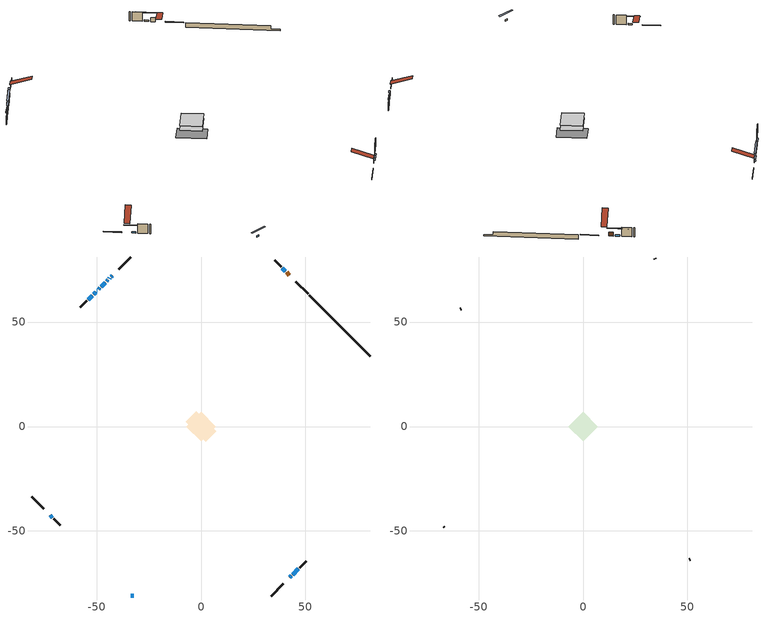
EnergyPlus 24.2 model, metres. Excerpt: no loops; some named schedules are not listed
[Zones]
conditioned space
 floor adiabatic (AdiabaticFloorConstruction): -6.99,0 0,6.99 6.99,0 0,-6.99 z3.74
 floor foundation (Slab1 construction): -7.32,2.17 -2.17,7.32 7.32,-2.17 2.17,-7.32 z-1.14
 wall outside (RimJoist1 construction): 33.62,-81.17 39.4,-75.39 / -81.17,-33.62 -75.39,-39.4 / -33.62,81.17 -39.4,75.39 / 51.25,63.54 45.47,69.32 z1.3:1.6
 wall outside (AdiabaticWallConstruction 1): 42.36,72.42 41.01,73.78 z1.3:3.33
 wall outside (AdiabaticWallConstruction): 42.51,-72.28 43.23,-71.56 / -52.11,62.68 -53.98,60.81 z1.3:2.93; -42.51,72.28 -43.01,71.78 / 40.35,74.44 39,75.79 z1.3:2.06; -43.67,71.12 -43.96,70.83 / -44.61,70.18 -45.19,69.6 z1.3:2.12; -33.62,-81.17 -32.28,-81.17 / -50.51,64.28 -51.45,63.33 z1.3:2.19; -45.84,68.94 -47.75,67.04 z1.3:2.24; -72.28,-42.51 -71.16,-43.62 z1.3:1.94; -48.4,66.38 -49.05,65.74 z1.3:1.86; -49.71,65.08 -49.85,64.93 z1.3:2.22; 43.88,-70.9 46.58,-68.21 z1.3:2.14
 wall outside (Wall1 construction): 47.24,-67.55 50.33,-64.46 / -70.51,-44.28 -67.42,-47.37 / -54.64,60.15 -57.73,57.06 / 38.35,76.44 35.26,79.53 z1.3:6.18
 wall foundation (FoundationWall1 construction): 51.91,62.88,-1.14 51.91,62.88,1.3 78.24,36.55,1.3 78.24,36.55,-0.35 81.17,33.62,-0.35 81.17,33.62,-1.14
 window (WindowConstruction 5): 42.51,-72.28 43.23,-71.56 z1.3:2.92
 window (WindowConstruction 3): -42.51,72.28 -43.01,71.78 z1.3:2.06
 window (WindowConstruction 4): -43.67,71.12 -43.95,70.83 z1.3:2.11
 window (WindowConstruction 8): -33.62,-81.17 -32.29,-81.17 z1.3:2.19
 window (WindowConstruction 9): -44.61,70.18 -45.19,69.6 z1.3:2.11
 window (WindowConstruction 10): -45.84,68.94 -47.75,67.04 z1.3:2.24
 window (WindowConstruction 11): -72.28,-42.51 -71.17,-43.62 z1.3:1.93
 window (WindowConstruction 12): 40.35,74.44 39,75.79 z1.3:2.06
 window (WindowConstruction 6): -48.4,66.38 -49.05,65.74 z1.3:1.86
 window (WindowConstruction 7): -49.71,65.08 -49.85,64.94 z1.3:2.21
 window (WindowConstruction): 43.89,-70.9 46.58,-68.21 z1.3:2.14
 window (WindowConstruction 1): -50.51,64.28 -51.45,63.33 z1.3:2.19
 window (WindowConstruction 2): -52.11,62.68 -53.98,60.81 z1.3:2.92
 door (Door): 42.36,72.43 41.01,73.78 z1.3:3.33
 ceiling adiabatic (AdiabaticFloorConstruction): 0,-6.99 6.99,0 0,6.99 -6.99,0 z3.74
attic - vented
 floor to conditioned space (Floor1 construction Reversed): -6.99,0 0,6.99 6.99,0 0,-6.99 z6.18
 wall outside (Wall2 construction): 50.99,-63.8 51.31,-63.48 / -66.76,-48.03 -66.44,-48.35 / -58.38,56.4 -58.7,56.08 / 34.6,80.19 34.28,80.51 z1.3:6.18
 roof outside (Roof1 construction): 41.85,-72.94,6.18 35.04,-66.13,9.39 33.25,-67.92,9.39 40.06,-74.73,6.18; -72.94,-41.85,6.18 -66.13,-35.04,9.39 -67.92,-33.25,9.39 -74.73,-40.06,6.18; -41.85,72.94,6.18 -35.04,66.13,9.39 -33.25,67.92,9.39 -40.06,74.73,6.18; 43.02,71.77,6.18 36.21,64.96,9.39 38,63.17,9.39 44.81,69.97,6.18
shading: 43.33,-71.45 42.4,-72.38 42.83,-72.82 43.76,-71.88 z3.07; -43.12,71.67 -42.4,72.38 -42.83,72.82 -43.55,72.1 z2.21; -44.6,70.19 -43.02,71.76 -43.45,72.19 -45.03,70.62 z3.03; -29.23,-81.17 -36.67,-81.17 -36.67,-81.78 -29.23,-81.78 z5.24; -47.34,67.44 -42.45,72.33 -42.89,72.76 -47.78,67.87 z5.16; -49.9,64.88 -43.69,71.1 -44.12,71.53 -50.34,65.31 z5.29; -68.58,-46.21 -74.87,-39.92 -75.26,-40.31 -68.96,-46.6 z5.59; 36.41,78.37 42.94,71.85 43.33,72.24 36.8,78.76 z5.72; -50.34,64.44 -47.11,67.68 -47.54,68.11 -50.77,64.87 z3.69; -51.15,63.64 -48.41,66.37 -48.85,66.8 -51.58,64.07 z4.04; 46.69,-68.1 43.78,-71.01 44.21,-71.44 47.12,-68.53 z2.29; -51.56,63.23 -50.4,64.38 -50.83,64.82 -51.99,63.66 z2.34; -54.08,60.7 -52,62.78 -52.44,63.21 -54.52,61.13 z3.07
[Building]
Building 1: Terrain=Suburbs
[Site:Location]
Whitehorse AP_YT: Latitude {deg}=60.71; Longitude {deg}=-135.07; Time Zone {hr}=-8; Elevation {m}=706; Keep Site Location Information=Yes
[Site:GroundTemperature:Shallow]
-5.4229, -7.73249, -7.91745, -6.82143, -2.42154, 1.95786, 5.75456, 8.15968, 8.36401, 6.40785, 2.70796, -1.53709
[Site:WaterMainsTemperature]
Calculation Method=Schedule; Temperature Schedule=mains temperature schedule
[Material] Roughness=Rough; Thermal Absorptance=0.9
Name | Thickness {m} | Conductivity {W/m-K} | Density {kg/m3} | Specific Heat {J/kg-K} | Solar Absorptance | Visible Absorptance
asphalt or fiberglass shingles | 0.00635 | 0.162714 | 1121.4 | 1465.45 | 0.4 | 0.4
ceiling loosefill ins | 0.0846667 | 0.0480833 | 16.02 | 1046.75 | 0.7 | 0.7
ceiling stud and cavity | 0.1397 | 0.0931187 | 65.682 | 1177.47 | 0.7 | 0.7
concrete 4.0 in. | 0.1016 | 1.803125 | 2242.8 | 837.4 | 0.7 | 0.7
concrete 8.0 in. | 0.2032 | 1.803125 | 2242.8 | 837.4 | 0.7 | 0.7
door material | 0.04445 | 0.053851 | 512.64 | 1214.23 | 0.7 | 0.7
exterior vertical ins | 0.078852 | 0.029427 | 32.04 | 1214.23 | 0.7 | 0.7
floor covering | 0.0127 | 0.0433444 | 54.468 | 1339.84 | 0.6 | 0.6
floor rigid ins; wall rigid ins 1 | 0.512978 | 0.029427 | 32.04 | 1214.23 | 0.7 | 0.7
floor stud and cavity | 0.1397 | 1.75129 | 37.0049 | 1207.88 | 0.7 | 0.7
furniture material conditioned space 1 | 0.1524 | 0.115458 | 640.8 | 1214.23 | 0.6 | 0.6
gypsum board | 0.0127 | 0.160291 | 801 | 837.4 | 0.6 | 0.6
gypsum board 1 | 0.0127 | 0.160291 | 801 | 837.4 | 0.7 | 0.7
osb sheathing 0.5 in. | 0.0127 | 0.115458 | 512.64 | 1214.23 | 0.7 | 0.7
osb sheathing 0.75 in. | 0.01905 | 0.115458 | 512.64 | 1214.23 | 0.7 | 0.7
osb sheathing 2.0 in. | 0.0508 | 0.115458 | 512.64 | 1214.23 | 0.7 | 0.7
rim joist rigid ins; wall rigid ins | 0.103632 | 0.029427 | 32.04 | 1214.23 | 0.7 | 0.7
rim joist stud and cavity | 0.0508 | 0.0404867 | 125.044 | 1163.47 | 0.6 | 0.6
wall stud and cavity | 0.1397 | 0.204483 | 139.0536 | 1170.24 | 0.7 | 0.7
wall stud and cavity 1 | 0.0889 | 6.9971 | 50.32683 | 1063.81 | 0.6 | 0.6
wall stud and cavity 2 | 0.0889 | 0.380278 | 52.3479 | 1209.89 | 0.7 | 0.7
wall stud and cavity 3 | 0.0889 | 0.391764 | 83.0341 | 1211.67 | 0.7 | 0.7
wood siding | 0.0254 | 0.102417 | 544.68 | 1172.36 | 0.4 | 0.4
wood siding 1 | 0.00254 | 0.102417 | 544.68 | 1172.36 | 0.4 | 0.4
wood siding 2; wood siding 3; wood siding 4 | 0.0254 | 0.102417 | 544.68 | 1172.36 | 0.7 | 0.7
[WindowMaterial:SimpleGlazingSystem]
Name | U-Factor {W/m2-K} | Solar Heat Gain Coefficient
WindowMaterial | 1.95494 | 0.51
WindowMaterial 1 | 1.947554 | 0.52
WindowMaterial 10 | 1.91803 | 0.55
WindowMaterial 11 | 2.975272 | 0.55
WindowMaterial 12 | 2.95256 | 0.58
WindowMaterial 2 | 1.8533 | 0.63
WindowMaterial 3 | 2.00093 | 0.45
WindowMaterial 4 | 3.02467 | 0.56
WindowMaterial 5 | 2.98038 | 0.61
WindowMaterial 6 | 2.986628 | 0.6
WindowMaterial 7 | 3.13539 | 0.43
WindowMaterial 8 | 2.99003 | 0.55
WindowMaterial 9 | 1.98503 | 0.47
[Construction]
AdiabaticFloorConstruction: floor stud and cavity, floor rigid ins, osb sheathing 0.75 in., floor covering
AdiabaticWallConstruction: wood siding 3, wall rigid ins 1, wall stud and cavity 2, gypsum board
AdiabaticWallConstruction 1: wood siding 4, wall rigid ins 1, wall stud and cavity 2, gypsum board
Door: door material
Floor1 construction Reversed: gypsum board, ceiling stud and cavity, ceiling loosefill ins
FoundationWall1 construction: concrete 8.0 in., gypsum board 1
furniture construction conditioned space 1: furniture material conditioned space 1
PartitionWallConstruction: gypsum board, wall stud and cavity 3, gypsum board
RimJoist1 construction: wood siding 2, rim joist rigid ins, osb sheathing 2.0 in., rim joist stud and cavity
Roof1 construction: asphalt or fiberglass shingles
Slab1 construction: concrete 4.0 in.
Wall1 construction: wood siding, wall rigid ins, osb sheathing 0.5 in., wall stud and cavity, gypsum board
Wall2 construction: wood siding 1, wall stud and cavity 1
WindowConstruction: WindowMaterial
WindowConstruction 1: WindowMaterial 1
WindowConstruction 10: WindowMaterial 10
WindowConstruction 11: WindowMaterial 11
WindowConstruction 12: WindowMaterial 12
WindowConstruction 2: WindowMaterial 2
WindowConstruction 3: WindowMaterial 3
WindowConstruction 4: WindowMaterial 4
WindowConstruction 5: WindowMaterial 5
WindowConstruction 6: WindowMaterial 6
WindowConstruction 7: WindowMaterial 7
WindowConstruction 8: WindowMaterial 8
WindowConstruction 9: WindowMaterial 9
[Zone] Multiplier=1; Part of Total Floor Area=Yes
Name | Volume {m3}
attic - vented | 50.9203
conditioned space | 500.3
[Space]
Name | Zone | Volume {m3}
attic - vented 1 | attic - vented | 50.9203
conditioned space 1 | conditioned space | 500.3
[ZoneInfiltration:EffectiveLeakageArea]
infil attic - vented 1: Zone or Space=attic - vented 1; Schedule=Always On Discrete; Effective Air Leakage Area {cm2}=3086.21; Stack Coefficient=0.000562315; Wind Coefficient=1.60217e-05
[ZoneMixing]
whole house fan mix: Zone or Space=attic - vented; Schedule=Always On Continuous; Design Flow Rate Calculation Method=Flow/Zone; Design Flow Rate {m3/s}=0; Source Zone or Space=conditioned space
[SurfaceProperty:ExposedFoundationPerimeter]
Slab1: Exposed Perimeter Calculation Method=TotalExposedPerimeter; Total Exposed Perimeter {m}=41.38
[InternalMass] Zone or ZoneList=conditioned space; Space or SpaceList=conditioned space 1
Name | Construction | Surface Area {m2}
furniture mass conditioned space 1 | furniture construction conditioned space 1 | 78.1597
partition wall mass | PartitionWallConstruction | 195.399
[Lights]
interior lighting: Zone or ZoneList or Space or SpaceList=conditioned space 1; Schedule=interior lighting schedule; Design Level Calculation Method=LightingLevel; Lighting Level {W}=343.2; Return Air Fraction=0; Fraction Radiant=0.6; Fraction Visible=0.2; Fraction Replaceable=1
[People]
occupants: Zone or ZoneList or Space or SpaceList=conditioned space 1; Number of People Schedule=occupants schedule; Number of People Calculation Method=People; Number of People=3; Fraction Radiant=0.314171; Sensible Heat Fraction=0.56303; Activity Level Schedule=occupants activity schedule; Carbon Dioxide Generation Rate {m3/s-W}=0; Enable ASHRAE 55 Comfort Warnings=No; Mean Radiant Temperature Calculation Type=EnclosureAveraged
[ElectricEquipment] Zone or ZoneList or Space or SpaceList=conditioned space 1; Design Level Calculation Method=EquipmentLevel
Name | Schedule | Design Level {W} | Fraction Latent | Fraction Radiant | Fraction Lost
clothes dryer | clothes dryer schedule | 140.772 | 0.015 | 0.081 | 0.85
clothes washer | clothes washer schedule | 32.1985 | 0.03 | 0.162 | 0.7
cooking range | cooking range schedule | 215.147 | 0.08 | 0.432 | 0.2
dishwasher | dishwasher schedule | 66.8632 | 0.3 | 0.18 | 0.4
fridge | fridge schedule | 72.9452 | 0 | 0.6 | 0
mech vent house fan | mech vent house fan schedule | 0 | 0 | 0 | 1
mech vent house fan cfis | mech vent house fan cfis schedule | 0 | 0 | 0 | 0
mech vent range fan 0 | mech vent range fan 0 schedule | 57 | 0 | 0 | 1
mech vent range fan 1 | mech vent range fan 1 schedule | 57 | 0 | 0 | 1
mech vent range fan 2 | mech vent range fan 2 schedule | 57 | 0 | 0 | 1
misc plug loads | misc plug loads schedule | 494.7 | 0.045 | 0.513 | 0.1
whole house fan | Always On Discrete | 0 | 0 | 0 | 1
[OtherEquipment] Zone or ZoneList or Space or SpaceList=conditioned space 1; Design Level Calculation Method=EquipmentLevel
Name | Fuel Type | Schedule | Design Level {W} | Fraction Latent | Fraction Radiant | Fraction Lost
clothes dryer 1 | Electricity | clothes dryer schedule | 0 | 0.015 | 0.081 | 0.85
cooking range 1 | Electricity | cooking range schedule | 0 | 0.08 | 0.432 | 0.2
general water use latent | None | general water use schedule | 62.594 | 1 | 0 | 0
general water use sensible | None | general water use schedule | -61.6891 | 0 | 0.6 | 0
mech vent house fan latent load | None | Always On Discrete | 0 | 1 | 0 | 0
mech vent house fan sensible load | None | Always On Discrete | 0 | 0 | 0 | 0
water heater energy adjustment1 | Electricity | Always On Discrete | 0.01 | 0 | 0 | 1
[ZoneInfiltration:DesignFlowRate] Zone or ZoneList or Space or SpaceList=conditioned space 1; Schedule=Always On Discrete; Design Flow Rate Calculation Method=Flow/Zone; Design Flow Rate {m3/s}=0
infil flow; natural vent flow; whole house fan flow
[Foundation:Kiva]
Foundation Kiva 1: Initial Indoor Air Temperature {C}=18; Wall Height Above Grade {m}=1.299972; Wall Depth Below Slab {m}=0.2032; Custom Block Material Name 1=exterior vertical ins; Custom Block Depth 1 {m}=2.43998; Custom Block X Position 1 {m}=0.2159; Custom Block Z Position 1 {m}=0
[Foundation:Kiva:Settings]
Soil Conductivity {W/m-K}=0.849921; Soil Density {kg/m3}=1842.3; Soil Specific Heat {J/kg-K}=418.7; Ground Solar Absorptivity=0.9; Ground Thermal Absorptivity=0.9; Ground Surface Roughness {m}=0.03; Far-Field Width {m}=40; Deep-Ground Boundary Condition=ZeroFlux; Deep-Ground Depth {m}=40; Minimum Cell Dimension {m}=0.2; Maximum Cell Growth Coefficient=3; Simulation Timestep=Timestep
[Exterior:Lights]
exterior lighting: Schedule=exterior lighting schedule; Design Level {W}=75.6
[Schedule:Constant]
Name | Hourly Value
Always On Continuous; mech vent house fan schedule; mech vent house fan cfis schedule; Always On Discrete | 1
occupants activity schedule | 117.228
fridge schedule | 0
[Schedule:Week:Daily]
interior lighting schedule Week Rule - Jan1-Jan27: interior lighting schedule day, interior lighting schedule day, interior lighting schedule day, interior lighting schedule day, interior lighting schedule day, interior lighting schedule day, interior lighting schedule day, interior lighting schedule default day, interior lighting schedule default day, interior lighting schedule default day, interior lighting schedule default day, interior lighting schedule default day
interior lighting schedule Week Rule - Jan28-Feb3: interior lighting schedule day, interior lighting schedule day, interior lighting schedule day, interior lighting schedule day, interior lighting schedule day 1, interior lighting schedule day 1, interior lighting schedule day 1, interior lighting schedule default day, interior lighting schedule default day, interior lighting schedule default day, interior lighting schedule default day, interior lighting schedule default day
interior lighting schedule Week Rule - Feb4-Feb24: interior lighting schedule day 1, interior lighting schedule day 1, interior lighting schedule day 1, interior lighting schedule day 1, interior lighting schedule day 1, interior lighting schedule day 1, interior lighting schedule day 1, interior lighting schedule default day, interior lighting schedule default day, interior lighting schedule default day, interior lighting schedule default day, interior lighting schedule default day
interior lighting schedule Week Rule - Feb25-Mar3: interior lighting schedule day 1, interior lighting schedule day 1, interior lighting schedule day 1, interior lighting schedule day 1, interior lighting schedule day 2, interior lighting schedule day 2, interior lighting schedule day 2, interior lighting schedule default day, interior lighting schedule default day, interior lighting schedule default day, interior lighting schedule default day, interior lighting schedule default day
interior lighting schedule Week Rule - Mar4-Mar31: interior lighting schedule day 2, interior lighting schedule day 2, interior lighting schedule day 2, interior lighting schedule day 2, interior lighting schedule day 2, interior lighting schedule day 2, interior lighting schedule day 2, interior lighting schedule default day, interior lighting schedule default day, interior lighting schedule default day, interior lighting schedule default day, interior lighting schedule default day
interior lighting schedule Week Rule - Apr1-Apr28: interior lighting schedule day 3, interior lighting schedule day 3, interior lighting schedule day 3, interior lighting schedule day 3, interior lighting schedule day 3, interior lighting schedule day 3, interior lighting schedule day 3, interior lighting schedule default day, interior lighting schedule default day, interior lighting schedule default day, interior lighting schedule default day, interior lighting schedule default day
interior lighting schedule Week Rule - Apr29-May5: interior lighting schedule day 3, interior lighting schedule day 3, interior lighting schedule day 4, interior lighting schedule day 4, interior lighting schedule day 4, interior lighting schedule day 4, interior lighting schedule day 4, interior lighting schedule default day, interior lighting schedule default day, interior lighting schedule default day, interior lighting schedule default day, interior lighting schedule default day
interior lighting schedule Week Rule - May6-May26: interior lighting schedule day 4, interior lighting schedule day 4, interior lighting schedule day 4, interior lighting schedule day 4, interior lighting schedule day 4, interior lighting schedule day 4, interior lighting schedule day 4, interior lighting schedule default day, interior lighting schedule default day, interior lighting schedule default day, interior lighting schedule default day, interior lighting schedule default day
interior lighting schedule Week Rule - May27-Jun2: interior lighting schedule day 4, interior lighting schedule day 4, interior lighting schedule day 4, interior lighting schedule day 4, interior lighting schedule day 4, interior lighting schedule day 5, interior lighting schedule day 5, interior lighting schedule default day, interior lighting schedule default day, interior lighting schedule default day, interior lighting schedule default day, interior lighting schedule default day
interior lighting schedule Week Rule - Jun3-Jun30: interior lighting schedule day 5, interior lighting schedule day 5, interior lighting schedule day 5, interior lighting schedule day 5, interior lighting schedule day 5, interior lighting schedule day 5, interior lighting schedule day 5, interior lighting schedule default day, interior lighting schedule default day, interior lighting schedule default day, interior lighting schedule default day, interior lighting schedule default day
interior lighting schedule Week Rule - Jul1-Jul28: interior lighting schedule day 6, interior lighting schedule day 6, interior lighting schedule day 6, interior lighting schedule day 6, interior lighting schedule day 6, interior lighting schedule day 6, interior lighting schedule day 6, interior lighting schedule default day, interior lighting schedule default day, interior lighting schedule default day, interior lighting schedule default day, interior lighting schedule default day
interior lighting schedule Week Rule - Jul29-Aug4: interior lighting schedule day 6, interior lighting schedule day 6, interior lighting schedule day 6, interior lighting schedule day 7, interior lighting schedule day 7, interior lighting schedule day 7, interior lighting schedule day 7, interior lighting schedule default day, interior lighting schedule default day, interior lighting schedule default day, interior lighting schedule default day, interior lighting schedule default day
interior lighting schedule Week Rule - Aug5-Aug25: interior lighting schedule day 7, interior lighting schedule day 7, interior lighting schedule day 7, interior lighting schedule day 7, interior lighting schedule day 7, interior lighting schedule day 7, interior lighting schedule day 7, interior lighting schedule default day, interior lighting schedule default day, interior lighting schedule default day, interior lighting schedule default day, interior lighting schedule default day
interior lighting schedule Week Rule - Aug26-Sep1: interior lighting schedule day 7, interior lighting schedule day 7, interior lighting schedule day 7, interior lighting schedule day 7, interior lighting schedule day 7, interior lighting schedule day 7, interior lighting schedule day 8, interior lighting schedule default day, interior lighting schedule default day, interior lighting schedule default day, interior lighting schedule default day, interior lighting schedule default day
interior lighting schedule Week Rule - Sep2-Sep29: interior lighting schedule day 8, interior lighting schedule day 8, interior lighting schedule day 8, interior lighting schedule day 8, interior lighting schedule day 8, interior lighting schedule day 8, interior lighting schedule day 8, interior lighting schedule default day, interior lighting schedule default day, interior lighting schedule default day, interior lighting schedule default day, interior lighting schedule default day
interior lighting schedule Week Rule - Sep30-Oct6: interior lighting schedule day 8, interior lighting schedule day 9, interior lighting schedule day 9, interior lighting schedule day 9, interior lighting schedule day 9, interior lighting schedule day 9, interior lighting schedule day 9, interior lighting schedule default day, interior lighting schedule default day, interior lighting schedule default day, interior lighting schedule default day, interior lighting schedule default day
interior lighting schedule Week Rule - Oct7-Oct27: interior lighting schedule day 9, interior lighting schedule day 9, interior lighting schedule day 9, interior lighting schedule day 9, interior lighting schedule day 9, interior lighting schedule day 9, interior lighting schedule day 9, interior lighting schedule default day, interior lighting schedule default day, interior lighting schedule default day, interior lighting schedule default day, interior lighting schedule default day
interior lighting schedule Week Rule - Oct28-Nov3: interior lighting schedule day 9, interior lighting schedule day 9, interior lighting schedule day 9, interior lighting schedule day 9, interior lighting schedule day 10, interior lighting schedule day 10, interior lighting schedule day 10, interior lighting schedule default day, interior lighting schedule default day, interior lighting schedule default day, interior lighting schedule default day, interior lighting schedule default day
interior lighting schedule Week Rule - Nov4-Nov24: interior lighting schedule day 10, interior lighting schedule day 10, interior lighting schedule day 10, interior lighting schedule day 10, interior lighting schedule day 10, interior lighting schedule day 10, interior lighting schedule day 10, interior lighting schedule default day, interior lighting schedule default day, interior lighting schedule default day, interior lighting schedule default day, interior lighting schedule default day
interior lighting schedule Week Rule - Nov25-Dec1: interior lighting schedule day 10, interior lighting schedule day 10, interior lighting schedule day 10, interior lighting schedule day 10, interior lighting schedule day 10, interior lighting schedule day 10, interior lighting schedule day 11, interior lighting schedule default day, interior lighting schedule default day, interior lighting schedule default day, interior lighting schedule default day, interior lighting schedule default day
interior lighting schedule Week Rule - Dec2-Dec31: interior lighting schedule day 11, interior lighting schedule day 11, interior lighting schedule day 11, interior lighting schedule day 11, interior lighting schedule day 11, interior lighting schedule day 11, interior lighting schedule day 11, interior lighting schedule default day, interior lighting schedule default day, interior lighting schedule default day, interior lighting schedule default day, interior lighting schedule default day
occupants schedule Week Rule - Jan1-Dec31: occupants schedule day, occupants schedule day, occupants schedule day, occupants schedule day, occupants schedule day, occupants schedule day, occupants schedule day, occupants schedule default day, occupants schedule default day, occupants schedule default day, occupants schedule default day, occupants schedule default day
clothes dryer schedule Week Rule - Jan1-Dec31: clothes dryer schedule day, clothes dryer schedule day, clothes dryer schedule day, clothes dryer schedule day, clothes dryer schedule day, clothes dryer schedule day, clothes dryer schedule day, clothes dryer schedule default day, clothes dryer schedule default day, clothes dryer schedule default day, clothes dryer schedule default day, clothes dryer schedule default day
clothes washer schedule Week Rule - Jan1-Dec31: clothes washer schedule day, clothes washer schedule day, clothes washer schedule day, clothes washer schedule day, clothes washer schedule day, clothes washer schedule day, clothes washer schedule day, clothes washer schedule default day, clothes washer schedule default day, clothes washer schedule default day, clothes washer schedule default day, clothes washer schedule default day
cooking range schedule Week Rule - Jan1-Dec31: cooking range schedule day, cooking range schedule day, cooking range schedule day, cooking range schedule day, cooking range schedule day, cooking range schedule day, cooking range schedule day, cooking range schedule default day, cooking range schedule default day, cooking range schedule default day, cooking range schedule default day, cooking range schedule default day
dishwasher schedule Week Rule - Jan1-Dec31: dishwasher schedule day, dishwasher schedule day, dishwasher schedule day, dishwasher schedule day, dishwasher schedule day, dishwasher schedule day, dishwasher schedule day, dishwasher schedule default day, dishwasher schedule default day, dishwasher schedule default day, dishwasher schedule default day, dishwasher schedule default day
mech vent range fan 0 schedule Week Rule - Jan1-Dec31: mech vent range fan 0 schedule day, mech vent range fan 0 schedule day, mech vent range fan 0 schedule day, mech vent range fan 0 schedule day, mech vent range fan 0 schedule day, mech vent range fan 0 schedule day, mech vent range fan 0 schedule day, mech vent range fan 0 schedule default day, mech vent range fan 0 schedule default day, mech vent range fan 0 schedule default day, mech vent range fan 0 schedule default day, mech vent range fan 0 schedule default day
mech vent range fan 1 schedule Week Rule - Jan1-Dec31: mech vent range fan 1 schedule day, mech vent range fan 1 schedule day, mech vent range fan 1 schedule day, mech vent range fan 1 schedule day, mech vent range fan 1 schedule day, mech vent range fan 1 schedule day, mech vent range fan 1 schedule day, mech vent range fan 1 schedule default day, mech vent range fan 1 schedule default day, mech vent range fan 1 schedule default day, mech vent range fan 1 schedule default day, mech vent range fan 1 schedule default day
mech vent range fan 2 schedule Week Rule - Jan1-Dec31: mech vent range fan 2 schedule day, mech vent range fan 2 schedule day, mech vent range fan 2 schedule day, mech vent range fan 2 schedule day, mech vent range fan 2 schedule day, mech vent range fan 2 schedule day, mech vent range fan 2 schedule day, mech vent range fan 2 schedule default day, mech vent range fan 2 schedule default day, mech vent range fan 2 schedule default day, mech vent range fan 2 schedule default day, mech vent range fan 2 schedule default day
misc plug loads schedule Week Rule - Jan1-Dec31: misc plug loads schedule day, misc plug loads schedule day, misc plug loads schedule day, misc plug loads schedule day, misc plug loads schedule day, misc plug loads schedule day, misc plug loads schedule day, misc plug loads schedule default day, misc plug loads schedule default day, misc plug loads schedule default day, misc plug loads schedule default day, misc plug loads schedule default day
general water use schedule Week Rule - Jan1-Dec31: general water use schedule day, general water use schedule day, general water use schedule day, general water use schedule day, general water use schedule day, general water use schedule day, general water use schedule day, general water use schedule default day, general water use schedule default day, general water use schedule default day, general water use schedule default day, general water use schedule default day
exterior lighting schedule Week Rule - Jan1-Jan27: exterior lighting schedule day, exterior lighting schedule day, exterior lighting schedule day, exterior lighting schedule day, exterior lighting schedule day, exterior lighting schedule day, exterior lighting schedule day, exterior lighting schedule default day, exterior lighting schedule default day, exterior lighting schedule default day, exterior lighting schedule default day, exterior lighting schedule default day
exterior lighting schedule Week Rule - Jan28-Feb3: exterior lighting schedule day, exterior lighting schedule day, exterior lighting schedule day, exterior lighting schedule day, exterior lighting schedule day 1, exterior lighting schedule day 1, exterior lighting schedule day 1, exterior lighting schedule default day, exterior lighting schedule default day, exterior lighting schedule default day, exterior lighting schedule default day, exterior lighting schedule default day
exterior lighting schedule Week Rule - Feb4-Feb24: exterior lighting schedule day 1, exterior lighting schedule day 1, exterior lighting schedule day 1, exterior lighting schedule day 1, exterior lighting schedule day 1, exterior lighting schedule day 1, exterior lighting schedule day 1, exterior lighting schedule default day, exterior lighting schedule default day, exterior lighting schedule default day, exterior lighting schedule default day, exterior lighting schedule default day
exterior lighting schedule Week Rule - Feb25-Mar3: exterior lighting schedule day 1, exterior lighting schedule day 1, exterior lighting schedule day 1, exterior lighting schedule day 1, exterior lighting schedule day 2, exterior lighting schedule day 2, exterior lighting schedule day 2, exterior lighting schedule default day, exterior lighting schedule default day, exterior lighting schedule default day, exterior lighting schedule default day, exterior lighting schedule default day
exterior lighting schedule Week Rule - Mar4-Mar31: exterior lighting schedule day 2, exterior lighting schedule day 2, exterior lighting schedule day 2, exterior lighting schedule day 2, exterior lighting schedule day 2, exterior lighting schedule day 2, exterior lighting schedule day 2, exterior lighting schedule default day, exterior lighting schedule default day, exterior lighting schedule default day, exterior lighting schedule default day, exterior lighting schedule default day
exterior lighting schedule Week Rule - Apr1-Apr28: exterior lighting schedule day 3, exterior lighting schedule day 3, exterior lighting schedule day 3, exterior lighting schedule day 3, exterior lighting schedule day 3, exterior lighting schedule day 3, exterior lighting schedule day 3, exterior lighting schedule default day, exterior lighting schedule default day, exterior lighting schedule default day, exterior lighting schedule default day, exterior lighting schedule default day
exterior lighting schedule Week Rule - Apr29-May5: exterior lighting schedule day 3, exterior lighting schedule day 3, exterior lighting schedule day 4, exterior lighting schedule day 4, exterior lighting schedule day 4, exterior lighting schedule day 4, exterior lighting schedule day 4, exterior lighting schedule default day, exterior lighting schedule default day, exterior lighting schedule default day, exterior lighting schedule default day, exterior lighting schedule default day
exterior lighting schedule Week Rule - May6-May26: exterior lighting schedule day 4, exterior lighting schedule day 4, exterior lighting schedule day 4, exterior lighting schedule day 4, exterior lighting schedule day 4, exterior lighting schedule day 4, exterior lighting schedule day 4, exterior lighting schedule default day, exterior lighting schedule default day, exterior lighting schedule default day, exterior lighting schedule default day, exterior lighting schedule default day
exterior lighting schedule Week Rule - May27-Jun2: exterior lighting schedule day 4, exterior lighting schedule day 4, exterior lighting schedule day 4, exterior lighting schedule day 4, exterior lighting schedule day 4, exterior lighting schedule day 5, exterior lighting schedule day 5, exterior lighting schedule default day, exterior lighting schedule default day, exterior lighting schedule default day, exterior lighting schedule default day, exterior lighting schedule default day
exterior lighting schedule Week Rule - Jun3-Jun30: exterior lighting schedule day 5, exterior lighting schedule day 5, exterior lighting schedule day 5, exterior lighting schedule day 5, exterior lighting schedule day 5, exterior lighting schedule day 5, exterior lighting schedule day 5, exterior lighting schedule default day, exterior lighting schedule default day, exterior lighting schedule default day, exterior lighting schedule default day, exterior lighting schedule default day
exterior lighting schedule Week Rule - Jul1-Jul28: exterior lighting schedule day 6, exterior lighting schedule day 6, exterior lighting schedule day 6, exterior lighting schedule day 6, exterior lighting schedule day 6, exterior lighting schedule day 6, exterior lighting schedule day 6, exterior lighting schedule default day, exterior lighting schedule default day, exterior lighting schedule default day, exterior lighting schedule default day, exterior lighting schedule default day
exterior lighting schedule Week Rule - Jul29-Aug4: exterior lighting schedule day 6, exterior lighting schedule day 6, exterior lighting schedule day 6, exterior lighting schedule day 7, exterior lighting schedule day 7, exterior lighting schedule day 7, exterior lighting schedule day 7, exterior lighting schedule default day, exterior lighting schedule default day, exterior lighting schedule default day, exterior lighting schedule default day, exterior lighting schedule default day
exterior lighting schedule Week Rule - Aug5-Aug25: exterior lighting schedule day 7, exterior lighting schedule day 7, exterior lighting schedule day 7, exterior lighting schedule day 7, exterior lighting schedule day 7, exterior lighting schedule day 7, exterior lighting schedule day 7, exterior lighting schedule default day, exterior lighting schedule default day, exterior lighting schedule default day, exterior lighting schedule default day, exterior lighting schedule default day
exterior lighting schedule Week Rule - Aug26-Sep1: exterior lighting schedule day 7, exterior lighting schedule day 7, exterior lighting schedule day 7, exterior lighting schedule day 7, exterior lighting schedule day 7, exterior lighting schedule day 7, exterior lighting schedule day 8, exterior lighting schedule default day, exterior lighting schedule default day, exterior lighting schedule default day, exterior lighting schedule default day, exterior lighting schedule default day
exterior lighting schedule Week Rule - Sep2-Sep29: exterior lighting schedule day 8, exterior lighting schedule day 8, exterior lighting schedule day 8, exterior lighting schedule day 8, exterior lighting schedule day 8, exterior lighting schedule day 8, exterior lighting schedule day 8, exterior lighting schedule default day, exterior lighting schedule default day, exterior lighting schedule default day, exterior lighting schedule default day, exterior lighting schedule default day
exterior lighting schedule Week Rule - Sep30-Oct6: exterior lighting schedule day 8, exterior lighting schedule day 9, exterior lighting schedule day 9, exterior lighting schedule day 9, exterior lighting schedule day 9, exterior lighting schedule day 9, exterior lighting schedule day 9, exterior lighting schedule default day, exterior lighting schedule default day, exterior lighting schedule default day, exterior lighting schedule default day, exterior lighting schedule default day
exterior lighting schedule Week Rule - Oct7-Oct27: exterior lighting schedule day 9, exterior lighting schedule day 9, exterior lighting schedule day 9, exterior lighting schedule day 9, exterior lighting schedule day 9, exterior lighting schedule day 9, exterior lighting schedule day 9, exterior lighting schedule default day, exterior lighting schedule default day, exterior lighting schedule default day, exterior lighting schedule default day, exterior lighting schedule default day
[Schedule:Year]
interior lighting schedule: interior lighting schedule Week Rule - Jan1-Jan27, 1, 1, 1, 27, interior lighting schedule Week Rule - Jan28-Feb3, 1, 28, 2, 3, interior lighting schedule Week Rule - Feb4-Feb24, 2, 4, 2, 24, interior lighting schedule Week Rule - Feb25-Mar3, 2, 25, 3, 3, interior lighting schedule Week Rule - Mar4-Mar31, 3, 4, 3, 31, interior lighting schedule Week Rule - Apr1-Apr28, 4, 1, 4, 28, interior lighting schedule Week Rule - Apr29-May5, 4, 29, 5, 5, interior lighting schedule Week Rule - May6-May26, 5, 6, 5, 26, interior lighting schedule Week Rule - May27-Jun2, 5, 27, 6, 2, interior lighting schedule Week Rule - Jun3-Jun30, 6, 3, 6, 30, interior lighting schedule Week Rule - Jul1-Jul28, 7, 1, 7, 28, interior lighting schedule Week Rule - Jul29-Aug4, 7, 29, 8, 4, interior lighting schedule Week Rule - Aug5-Aug25, 8, 5, 8, 25, interior lighting schedule Week Rule - Aug26-Sep1, 8, 26, 9, 1, interior lighting schedule Week Rule - Sep2-Sep29, 9, 2, 9, 29, interior lighting schedule Week Rule - Sep30-Oct6, 9, 30, 10, 6, interior lighting schedule Week Rule - Oct7-Oct27, 10, 7, 10, 27, interior lighting schedule Week Rule - Oct28-Nov3, 10, 28, 11, 3, interior lighting schedule Week Rule - Nov4-Nov24, 11, 4, 11, 24, interior lighting schedule Week Rule - Nov25-Dec1, 11, 25, 12, 1, interior lighting schedule Week Rule - Dec2-Dec31, 12, 2, 12, 31
occupants schedule: occupants schedule Week Rule - Jan1-Dec31, 1, 1, 12, 31
clothes dryer schedule: clothes dryer schedule Week Rule - Jan1-Dec31, 1, 1, 12, 31
clothes washer schedule: clothes washer schedule Week Rule - Jan1-Dec31, 1, 1, 12, 31
cooking range schedule: cooking range schedule Week Rule - Jan1-Dec31, 1, 1, 12, 31
dishwasher schedule: dishwasher schedule Week Rule - Jan1-Dec31, 1, 1, 12, 31
mech vent range fan 0 schedule: mech vent range fan 0 schedule Week Rule - Jan1-Dec31, 1, 1, 12, 31
mech vent range fan 1 schedule: mech vent range fan 1 schedule Week Rule - Jan1-Dec31, 1, 1, 12, 31
mech vent range fan 2 schedule: mech vent range fan 2 schedule Week Rule - Jan1-Dec31, 1, 1, 12, 31
misc plug loads schedule: misc plug loads schedule Week Rule - Jan1-Dec31, 1, 1, 12, 31
general water use schedule: general water use schedule Week Rule - Jan1-Dec31, 1, 1, 12, 31
exterior lighting schedule: exterior lighting schedule Week Rule - Jan1-Jan27, 1, 1, 1, 27, exterior lighting schedule Week Rule - Jan28-Feb3, 1, 28, 2, 3, exterior lighting schedule Week Rule - Feb4-Feb24, 2, 4, 2, 24, exterior lighting schedule Week Rule - Feb25-Mar3, 2, 25, 3, 3, exterior lighting schedule Week Rule - Mar4-Mar31, 3, 4, 3, 31, exterior lighting schedule Week Rule - Apr1-Apr28, 4, 1, 4, 28, exterior lighting schedule Week Rule - Apr29-May5, 4, 29, 5, 5, exterior lighting schedule Week Rule - May6-May26, 5, 6, 5, 26, exterior lighting schedule Week Rule - May27-Jun2, 5, 27, 6, 2, exterior lighting schedule Week Rule - Jun3-Jun30, 6, 3, 6, 30, exterior lighting schedule Week Rule - Jul1-Jul28, 7, 1, 7, 28, exterior lighting schedule Week Rule - Jul29-Aug4, 7, 29, 8, 4, exterior lighting schedule Week Rule - Aug5-Aug25, 8, 5, 8, 25, exterior lighting schedule Week Rule - Aug26-Sep1, 8, 26, 9, 1, exterior lighting schedule Week Rule - Sep2-Sep29, 9, 2, 9, 29, exterior lighting schedule Week Rule - Sep30-Oct6, 9, 30, 10, 6, exterior lighting schedule Week Rule - Oct7-Oct27, 10, 7, 10, 27, exterior lighting schedule Week Rule - Oct28-Nov3, 10, 28, 11, 3, exterior lighting schedule Week Rule - Nov4-Nov24, 11, 4, 11, 24, exterior lighting schedule Week Rule - Nov25-Dec1, 11, 25, 12, 1, exterior lighting schedule Week Rule - Dec2-Dec31, 12, 2, 12, 31
[Schedule:Compact]
mains temperature schedule: Through: 01/01, For: AllDays, Until: 24:00, 1.27556, Through: 01/02, For: AllDays, Until: 24:00, 1.21222, Through: 01/03, For: AllDays, Until: 24:00, 1.15, Through: 01/04, For: AllDays, Until: 24:00, 1.08833, Through: 01/05, For: AllDays, Until: 24:00, 1.02778, Through: 01/06, For: AllDays, Until: 24:00, 0.967222, Through: 01/07, For: AllDays, Until: 24:00, 0.907778, Through: 01/08, For: AllDays, Until: 24:00, 0.848889, Through: 01/09, For: AllDays, Until: 24:00, 0.791111, Through: 01/10, For: AllDays, Until: 24:00, 0.733333, Through: 01/11, For: AllDays, Until: 24:00, 0.677222, Through: 01/12, For: AllDays, Until: 24:00, 0.621111, Through: 01/13, For: AllDays, Until: 24:00, 0.566667, Through: 01/14, For: AllDays, Until: 24:00, 0.512222, Through: 01/15, For: AllDays, Until: 24:00, 0.459444, Through: 01/16, For: AllDays, Until: 24:00, 0.407222, Through: 01/17, For: AllDays, Until: 24:00, 0.355556, Through: 01/18, For: AllDays, Until: 24:00, 0.305, Through: 01/19, For: AllDays, Until: 24:00, 0.255556, Through: 01/20, For: AllDays, Until: 24:00, 0.206667, Through: 01/21, For: AllDays, Until: 24:00, 0.158889, Through: 01/22, For: AllDays, Until: 24:00, 0.112222, Through: 01/23, For: AllDays, Until: 24:00, 0.0666667, Through: 01/24, For: AllDays, Until: 24:00, 0.0216667, Through: 01/25, For: AllDays, Until: 24:00, 0, Through: 01/26, For: AllDays, Until: 24:00, 0, Through: 01/27, For: AllDays, Until: 24:00, 0, Through: 01/28, For: AllDays, Until: 24:00, 0, Through: 01/29, For: AllDays, Until: 24:00, 0, Through: 01/30, For: AllDays, Until: 24:00, 0, Through: 01/31, For: AllDays, Until: 24:00, 0, Through: 02/01, For: AllDays, Until: 24:00, 0, Through: 02/02, For: AllDays, Until: 24:00, 0, Through: 02/03, For: AllDays, Until: 24:00, 0, Through: 02/04, For: AllDays, Until: 24:00, 0, Through: 02/05, For: AllDays, Until: 24:00, 0, Through: 02/06, For: AllDays, Until: 24:00, 0, Through: 02/07, For: AllDays, Until: 24:00, 0, Through: 02/08, For: AllDays, Until: 24:00, 0, Through: 02/09, For: AllDays, Until: 24:00, 0, Through: 02/10, For: AllDays, Until: 24:00, 0, Through: 02/11, For: AllDays, Until: 24:00, 0, Through: 02/12, For: AllDays, Until: 24:00, 0, Through: 02/13, For: AllDays, Until: 24:00, 0, Through: 02/14, For: AllDays, Until: 24:00, 0, Through: 02/15, For: AllDays, Until: 24:00, 0, Through: 02/16, For: AllDays, Until: 24:00, 0, Through: 02/17, For: AllDays, Until: 24:00, 0, Through: 02/18, For: AllDays, Until: 24:00, 0, Through: 02/19, For: AllDays, Until: 24:00, 0, Through: 02/20, For: AllDays, Until: 24:00, 0, Through: 02/21, For: AllDays, Until: 24:00, 0, Through: 02/22, For: AllDays, Until: 24:00, 0, Through: 02/23, For: AllDays, Until: 24:00, 0, Through: 02/24, For: AllDays, Until: 24:00, 0, Through: 02/25, For: AllDays, Until: 24:00, 0, Through: 02/26, For: AllDays, Until: 24:00, 0, Through: 02/27, For: AllDays, Until: 24:00, 0, Through: 02/28, For: AllDays, Until: 24:00, 0, Through: 03/01, For: AllDays, Until: 24:00, 0, Through: 03/02, For: AllDays, Until: 24:00, 0, Through: 03/03, For: AllDays, Until: 24:00, 0, Through: 03/04, For: AllDays, Until: 24:00, 0, Through: 03/05, For: AllDays, Until: 24:00, 0, Through: 03/06, For: AllDays, Until: 24:00, 0, Through: 03/07, For: AllDays, Until: 24:00, 0, Through: 03/08, For: AllDays, Until: 24:00, 0, Through: 03/09, For: AllDays, Until: 24:00, 0, Through: 03/10, For: AllDays, Until: 24:00, 0, Through: 03/11, For: AllDays, Until: 24:00, 0, Through: 03/12, For: AllDays, Until: 24:00, 0, Through: 03/13, For: AllDays, Until: 24:00, 0, Through: 03/14, For: AllDays, Until: 24:00, 0, Through: 03/15, For: AllDays, Until: 24:00, 0, Through: 03/16, For: AllDays, Until: 24:00, 0, Through: 03/17, For: AllDays, Until: 24:00, 0, Through: 03/18, For: AllDays, Until: 24:00, 0, Through: 03/19, For: AllDays, Until: 24:00, 0, Through: 03/20, For: AllDays, Until: 24:00, 0, Through: 03/21, For: AllDays, Until: 24:00, 0, Through: 03/22, For: AllDays, Until: 24:00, 0, Through: 03/23, For: AllDays, Until: 24:00, 0, Through: 03/24, For: AllDays, Until: 24:00, 0, Through: 03/25, For: AllDays, Until: 24:00, 0, Through: 03/26, For: AllDays, Until: 24:00, 0, Through: 03/27, For: AllDays, Until: 24:00, 0, Through: 03/28, For: AllDays, Until: 24:00, 0, Through: 03/29, For: AllDays, Until: 24:00, 0, Through: 03/30, For: AllDays, Until: 24:00, 0, Through: 03/31, For: AllDays, Until: 24:00, 0, Through: 04/01, For: AllDays, Until: 24:00, 0, Through: 04/02, For: AllDays, Until: 24:00, 0, Through: 04/03, For: AllDays, Until: 24:00, 0, Through: 04/04, For: AllDays, Until: 24:00, 0, Through: 04/05, For: AllDays, Until: 24:00, 0, Through: 04/06, For: AllDays, Until: 24:00, 0, Through: 04/07, For: AllDays, Until: 24:00, 0, Through: 04/08, For: AllDays, Until: 24:00, 0, Through: 04/09, For: AllDays, Until: 24:00, 0, Through: 04/10, For: AllDays, Until: 24:00, 0.0316667, Through: 04/11, For: AllDays, Until: 24:00, 0.0766667, Through: 04/12, For: AllDays, Until: 24:00, 0.122778, Through: 04/13, For: AllDays, Until: 24:00, 0.169444, Through: 04/14, For: AllDays, Until: 24:00, 0.217778, Through: 04/15, For: AllDays, Until: 24:00, 0.266667, Through: 04/16, For: AllDays, Until: 24:00, 0.316111, Through: 04/17, For: AllDays, Until: 24:00, 0.367222, Through: 04/18, For: AllDays, Until: 24:00, 0.418333, Through: 04/19, For: AllDays, Until: 24:00, 0.471111, Through: 04/20, For: AllDays, Until: 24:00, 0.524444, Through: 04/21, For: AllDays, Until: 24:00, 0.578889, Through: 04/22, For: AllDays, Until: 24:00, 0.633889, Through: 04/23, For: AllDays, Until: 24:00, 0.689444, Through: 04/24, For: AllDays, Until: 24:00, 0.746111, Through: 04/25, For: AllDays, Until: 24:00, 0.803889, Through: 04/26, For: AllDays, Until: 24:00, 0.862222, Through: 04/27, For: AllDays, Until: 24:00, 0.921111, Through: 04/28, For: AllDays, Until: 24:00, 0.980556, Through: 04/29, For: AllDays, Until: 24:00, 1.04111, Through: 04/30, For: AllDays, Until: 24:00, 1.10222, Through: 05/01, For: AllDays, Until: 24:00, 1.16389, Through: 05/02, For: AllDays, Until: 24:00, 1.22667, Through: 05/03, For: AllDays, Until: 24:00, 1.28944, Through: 05/04, For: AllDays, Until: 24:00, 1.35333, Through: 05/05, For: AllDays, Until: 24:00, 1.41778, Through: 05/06, For: AllDays, Until: 24:00, 1.48278, Through: 05/07, For: AllDays, Until: 24:00, 1.54778, Through: 05/08, For: AllDays, Until: 24:00, 1.61389, Through: 05/09, For: AllDays, Until: 24:00, 1.68056, Through: 05/10, For: AllDays, Until: 24:00, 1.74778, Through: 05/11, For: AllDays, Until: 24:00, 1.815, Through: 05/12, For: AllDays, Until: 24:00, 1.88333, Through: 05/13, For: AllDays, Until: 24:00, 1.95167, Through: 05/14, For: AllDays, Until: 24:00, 2.02056, Through: 05/15, For: AllDays, Until: 24:00, 2.09, Through: 05/16, For: AllDays, Until: 24:00, 2.15944, Through: 05/17, For: AllDays, Until: 24:00, 2.22944, Through: 05/18, For: AllDays, Until: 24:00, 2.3, Through: 05/19, For: AllDays, Until: 24:00, 2.37111, Through: 05/20, For: AllDays, Until: 24:00, 2.44167, Through: 05/21, For: AllDays, Until: 24:00, 2.51333, Through: 05/22, For: AllDays, Until: 24:00, 2.585, Through: 05/23, For: AllDays, Until: 24:00, 2.65667, Through: 05/24, For: AllDays, Until: 24:00, 2.72889, Through: 05/25, For: AllDays, Until: 24:00, 2.80111, Through: 05/26, For: AllDays, Until: 24:00, 2.87333, Through: 05/27, For: AllDays, Until: 24:00, 2.94556, Through: 05/28, For: AllDays, Until: 24:00, 3.01833, Through: 05/29, For: AllDays, Until: 24:00, 3.09111, Through: 05/30, For: AllDays, Until: 24:00, 3.16444, Through: 05/31, For: AllDays, Until: 24:00, 3.23722, Through: 06/01, For: AllDays, Until: 24:00, 3.31, Through: 06/02, For: AllDays, Until: 24:00, 3.38333, Through: 06/03, For: AllDays, Until: 24:00, 3.45611, Through: 06/04, For: AllDays, Until: 24:00, 3.52944, Through: 06/05, For: AllDays, Until: 24:00, 3.60222, Through: 06/06, For: AllDays, Until: 24:00, 3.675, Through: 06/07, For: AllDays, Until: 24:00, 3.74833, Through: 06/08, For: AllDays, Until: 24:00, 3.82056, Through: 06/09, For: AllDays, Until: 24:00, 3.89333, Through: 06/10, For: AllDays, Until: 24:00, 3.96611, Through: 06/11, For: AllDays, Until: 24:00, 4.03833, Through: 06/12, For: AllDays, Until: 24:00, 4.11, Through: 06/13, For: AllDays, Until: 24:00, 4.18222, Through: 06/14, For: AllDays, Until: 24:00, 4.25389, Through: 06/15, For: AllDays, Until: 24:00, 4.325, Through: 06/16, For: AllDays, Until: 24:00, 4.39611, Through: 06/17, For: AllDays, Until: 24:00, 4.46722, Through: 06/18, For: AllDays, Until: 24:00, 4.53778, Through: 06/19, For: AllDays, Until: 24:00, 4.60778, Through: 06/20, For: AllDays, Until: 24:00, 4.67778, Through: 06/21, For: AllDays, Until: 24:00, 4.74722, Through: 06/22, For: AllDays, Until: 24:00, 4.81611, Through: 06/23, For: AllDays, Until: 24:00, 4.885, Through: 06/24, For: AllDays, Until: 24:00, 4.95278, Through: 06/25, For: AllDays, Until: 24:00, 5.02056, Through: 06/26, For: AllDays, Until: 24:00, 5.08778, Through: 06/27, For: AllDays, Until: 24:00, 5.15444, Through: 06/28, For: AllDays, Until: 24:00, 5.22111, Through: 06/29, For: AllDays, Until: 24:00, 5.28667, Through: 06/30, For: AllDays, Until: 24:00, 5.35167, Through: 07/01, For: AllDays, Until: 24:00, 5.41611, Through: 07/02, For: AllDays, Until: 24:00, 5.48, Through: 07/03, For: AllDays, Until: 24:00, 5.54333, Through: 07/04, For: AllDays, Until: 24:00, 5.60611, Through: 07/05, For: AllDays, Until: 24:00, 5.66833, Through: 07/06, For: AllDays, Until: 24:00, 5.72944, Through: 07/07, For: AllDays, Until: 24:00, 5.79, Through: 07/08, For: AllDays, Until: 24:00, 5.85, Through: 07/09, For: AllDays, Until: 24:00, 5.90944, Through: 07/10, For: AllDays, Until: 24:00, 5.96778, Through: 07/11, For: AllDays, Until: 24:00, 6.02556, Through: 07/12, For: AllDays, Until: 24:00, 6.08222, Through: 07/13, For: AllDays, Until: 24:00, 6.13833, Through: 07/14, For: AllDays, Until: 24:00, 6.19389, Through: 07/15, For: AllDays, Until: 24:00, 6.24833, Through: 07/16, For: AllDays, Until: 24:00, 6.30222, Through: 07/17, For: AllDays, Until: 24:00, 6.355, Through: 07/18, For: AllDays, Until: 24:00, 6.40667, Through: 07/19, For: AllDays, Until: 24:00, 6.45778, Through: 07/20, For: AllDays, Until: 24:00, 6.50778, Through: 07/21, For: AllDays, Until: 24:00, 6.55722, Through: 07/22, For: AllDays, Until: 24:00, 6.60556, Through: 07/23, For: AllDays, Until: 24:00, 6.65278, Through: 07/24, For: AllDays, Until: 24:00, 6.69889, Through: 07/25, For: AllDays, Until: 24:00, 6.74444, Through: 07/26, For: AllDays, Until: 24:00, 6.78889, Through: 07/27, For: AllDays, Until: 24:00, 6.83222, Through: 07/28, For: AllDays, Until: 24:00, 6.87444, Through: 07/29, For: AllDays, Until: 24:00, 6.91611, Through: 07/30, For: AllDays, Until: 24:00, 6.95611, Through: 07/31, For: AllDays, Until: 24:00, 6.99556, Through: 08/01, For: AllDays, Until: 24:00, 7.03333, Through: 08/02, For: AllDays, Until: 24:00, 7.07056, Through: 08/03, For: AllDays, Until: 24:00, 7.10667, Through: 08/04, For: AllDays, Until: 24:00, 7.14167, Through: 08/05, For: AllDays, Until: 24:00, 7.175, Through: 08/06, For: AllDays, Until: 24:00, 7.20778, Through: 08/07, For: AllDays, Until: 24:00, 7.23944, Through: 08/08, For: AllDays, Until: 24:00, 7.27, Through: 08/09, For: AllDays, Until: 24:00, 7.29889, Through: 08/10, For: AllDays, Until: 24:00, 7.32722, Through: 08/11, For: AllDays, Until: 24:00, 7.35389, Through: 08/12, For: AllDays, Until: 24:00, 7.38, Through: 08/13, For: AllDays, Until: 24:00, 7.40444, Through: 08/14, For: AllDays, Until: 24:00, 7.42778, Through: 08/15, For: AllDays, Until: 24:00, 7.45, Through: 08/16, For: AllDays, Until: 24:00, 7.47111, Through: 08/17, For: AllDays, Until: 24:00, 7.49111, Through: 08/18, For: AllDays, Until: 24:00, 7.50944, Through: 08/19, For: AllDays, Until: 24:00, 7.52667, Through: 08/20, For: AllDays, Until: 24:00, 7.54278, Through: 08/21, For: AllDays, Until: 24:00, 7.55778, Through: 08/22, For: AllDays, Until: 24:00, 7.57167, Through: 08/23, For: AllDays, Until: 24:00, 7.58389, Through: 08/24, For: AllDays, Until: 24:00, 7.595, Through: 08/25, For: AllDays, Until: 24:00, 7.605, Through: 08/26, For: AllDays, Until: 24:00, 7.61389, Through: 08/27, For: AllDays, Until: 24:00, 7.62111, Through: 08/28, For: AllDays, Until: 24:00, 7.62778, Through: 08/29, For: AllDays, Until: 24:00, 7.63222, Through: 08/30, For: AllDays, Until: 24:00, 7.63611, Through: 08/31, For: AllDays, Until: 24:00, 7.63833, Through: 09/01, For: AllDays, Until: 24:00, 7.64, Through: 09/02, For: AllDays, Until: 24:00, 7.63944, Through: 09/03, For: AllDays, Until: 24:00, 7.63833, Through: 09/04, For: AllDays, Until: 24:00, 7.63556, Through: 09/05, For: AllDays, Until: 24:00, 7.63222, Through: 09/06, For: AllDays, Until: 24:00, 7.62667, Through: 09/07, For: AllDays, Until: 24:00, 7.62056, Through: 09/08, For: AllDays, Until: 24:00, 7.61278, Through: 09/09, For: AllDays, Until: 24:00, 7.60389, Through: 09/10, For: AllDays, Until: 24:00, 7.59389, Through: 09/11, For: AllDays, Until: 24:00, 7.58278, Through: 09/12, For: AllDays, Until: 24:00, 7.57, Through: 09/13, For: AllDays, Until: 24:00, 7.55611, Through: 09/14, For: AllDays, Until: 24:00, 7.54111, Through: 09/15, For: AllDays, Until: 24:00, 7.525, Through: 09/16, For: AllDays, Until: 24:00, 7.50722, Through: 09/17, For: AllDays, Until: 24:00, 7.48889, Through: 09/18, For: AllDays, Until: 24:00, 7.46889, Through: 09/19, For: AllDays, Until: 24:00, 7.44778, Through: 09/20, For: AllDays, Until: 24:00, 7.42556, Through: 09/21, For: AllDays, Until: 24:00, 7.40167, Through: 09/22, For: AllDays, Until: 24:00, 7.37722, Through: 09/23, For: AllDays, Until: 24:00, 7.35111, Through: 09/24, For: AllDays, Until: 24:00, 7.32389, Through: 09/25, For: AllDays, Until: 24:00, 7.29611, Through: 09/26, For: AllDays, Until: 24:00, 7.26667, Through: 09/27, For: AllDays, Until: 24:00, 7.23611, Through: 09/28, For: AllDays, Until: 24:00, 7.20444, Through: 09/29, For: AllDays, Until: 24:00, 7.17167, Through: 09/30, For: AllDays, Until: 24:00, 7.13778, Through: 10/01, For: AllDays, Until: 24:00, 7.10278, Through: 10/02, For: AllDays, Until: 24:00, 7.06667, Through: 10/03, For: AllDays, Until: 24:00, 7.02944, Through: 10/04, For: AllDays, Until: 24:00, 6.99111, Through: 10/05, For: AllDays, Until: 24:00, 6.95167, Through: 10/06, For: AllDays, Until: 24:00, 6.91111, Through: 10/07, For: AllDays, Until: 24:00, 6.87, Through: 10/08, For: AllDays, Until: 24:00, 6.82722, Through: 10/09, For: AllDays, Until: 24:00, 6.78389, Through: 10/10, For: AllDays, Until: 24:00, 6.73944, Through: 10/11, For: AllDays, Until: 24:00, 6.69389, Through: 10/12, For: AllDays, Until: 24:00, 6.64722, Through: 10/13, For: AllDays, Until: 24:00, 6.6, Through: 10/14, For: AllDays, Until: 24:00, 6.55167, Through: 10/15, For: AllDays, Until: 24:00, 6.50222, Through: 10/16, For: AllDays, Until: 24:00, 6.45222, Through: 10/17, For: AllDays, Until: 24:00, 6.40111, Through: 10/18, For: AllDays, Until: 24:00, 6.34889, Through: 10/19, For: AllDays, Until: 24:00, 6.29611, Through: 10/20, For: AllDays, Until: 24:00, 6.24222, Through: 10/21, For: AllDays, Until: 24:00, 6.18778, Through: 10/22, For: AllDays, Until: 24:00, 6.13222, Through: 10/23, For: AllDays, Until: 24:00, 6.07611, Through: 10/24, For: AllDays, Until: 24:00, 6.01889, Through: 10/25, For: AllDays, Until: 24:00, 5.96111, Through: 10/26, For: AllDays, Until: 24:00, 5.90278, Through: 10/27, For: AllDays, Until: 24:00, 5.84333, Through: 10/28, For: AllDays, Until: 24:00, 5.78333, Through: 10/29, For: AllDays, Until: 24:00, 5.72278, Through: 10/30, For: AllDays, Until: 24:00, 5.66111, Through: 10/31, For: AllDays, Until: 24:00, 5.59889, Through: 11/01, For: AllDays, Until: 24:00, 5.53611, Through: 11/02, For: AllDays, Until: 24:00, 5.47278, Through: 11/03, For: AllDays, Until: 24:00, 5.40889, Through: 11/04, For: AllDays, Until: 24:00, 5.34444, Through: 11/05, For: AllDays, Until: 24:00, 5.27944, Through: 11/06, For: AllDays, Until: 24:00, 5.21333, Through: 11/07, For: AllDays, Until: 24:00, 5.14722, Through: 11/08, For: AllDays, Until: 24:00, 5.08056, Through: 11/09, For: AllDays, Until: 24:00, 5.01333, Through: 11/10, For: AllDays, Until: 24:00, 4.94556, Through: 11/11, For: AllDays, Until: 24:00, 4.87722, Through: 11/12, For: AllDays, Until: 24:00, 4.80833, Through: 11/13, For: AllDays, Until: 24:00, 4.73944, Through: 11/14, For: AllDays, Until: 24:00, 4.67, Through: 11/15, For: AllDays, Until: 24:00, 4.6, Through: 11/16, For: AllDays, Until: 24:00, 4.53, Through: 11/17, For: AllDays, Until: 24:00, 4.45944, Through: 11/18, For: AllDays, Until: 24:00, 4.38833, Through: 11/19, For: AllDays, Until: 24:00, 4.31722, Through: 11/20, For: AllDays, Until: 24:00, 4.24556, Through: 11/21, For: AllDays, Until: 24:00, 4.17389, Through: 11/22, For: AllDays, Until: 24:00, 4.10222, Through: 11/23, For: AllDays, Until: 24:00, 4.03, Through: 11/24, For: AllDays, Until: 24:00, 3.95778, Through: 11/25, For: AllDays, Until: 24:00, 3.88556, Through: 11/26, For: AllDays, Until: 24:00, 3.81278, Through: 11/27, For: AllDays, Until: 24:00, 3.74, Through: 11/28, For: AllDays, Until: 24:00, 3.66722, Through: 11/29, For: AllDays, Until: 24:00, 3.59389, Through: 11/30, For: AllDays, Until: 24:00, 3.52111, Through: 12/01, For: AllDays, Until: 24:00, 3.44833, Through: 12/02, For: AllDays, Until: 24:00, 3.375, Through: 12/03, For: AllDays, Until: 24:00, 3.30222, Through: 12/04, For: AllDays, Until: 24:00, 3.22889, Through: 12/05, For: AllDays, Until: 24:00, 3.15611, Through: 12/06, For: AllDays, Until: 24:00, 3.08333, Through: 12/07, For: AllDays, Until: 24:00, 3.01056, Through: 12/08, For: AllDays, Until: 24:00, 2.93778, Through: 12/09, For: AllDays, Until: 24:00, 2.865, Through: 12/10, For: AllDays, Until: 24:00, 2.79278, Through: 12/11, For: AllDays, Until: 24:00, 2.72056, Through: 12/12, For: AllDays, Until: 24:00, 2.64833, Through: 12/13, For: AllDays, Until: 24:00, 2.57667, Through: 12/14, For: AllDays, Until: 24:00, 2.505, Through: 12/15, For: AllDays, Until: 24:00, 2.43389, Through: 12/16, For: AllDays, Until: 24:00, 2.36278, Through: 12/17, For: AllDays, Until: 24:00, 2.29222, Through: 12/18, For: AllDays, Until: 24:00, 2.22167, Through: 12/19, For: AllDays, Until: 24:00, 2.15167, Through: 12/20, For: AllDays, Until: 24:00, 2.08222, Through: 12/21, For: AllDays, Until: 24:00, 2.01278, Through: 12/22, For: AllDays, Until: 24:00, 1.94389, Through: 12/23, For: AllDays, Until: 24:00, 1.87556, Through: 12/24, For: AllDays, Until: 24:00, 1.80778, Through: 12/25, For: AllDays, Until: 24:00, 1.74, Through: 12/26, For: AllDays, Until: 24:00, 1.67333, Through: 12/27, For: AllDays, Until: 24:00, 1.60667, Through: 12/28, For: AllDays, Until: 24:00, 1.54056, Through: 12/29, For: AllDays, Until: 24:00, 1.475, Through: 12/30, For: AllDays, Until: 24:00, 1.41056, Through: 12/31, For: AllDays, Until: 24:00, 1.34611
